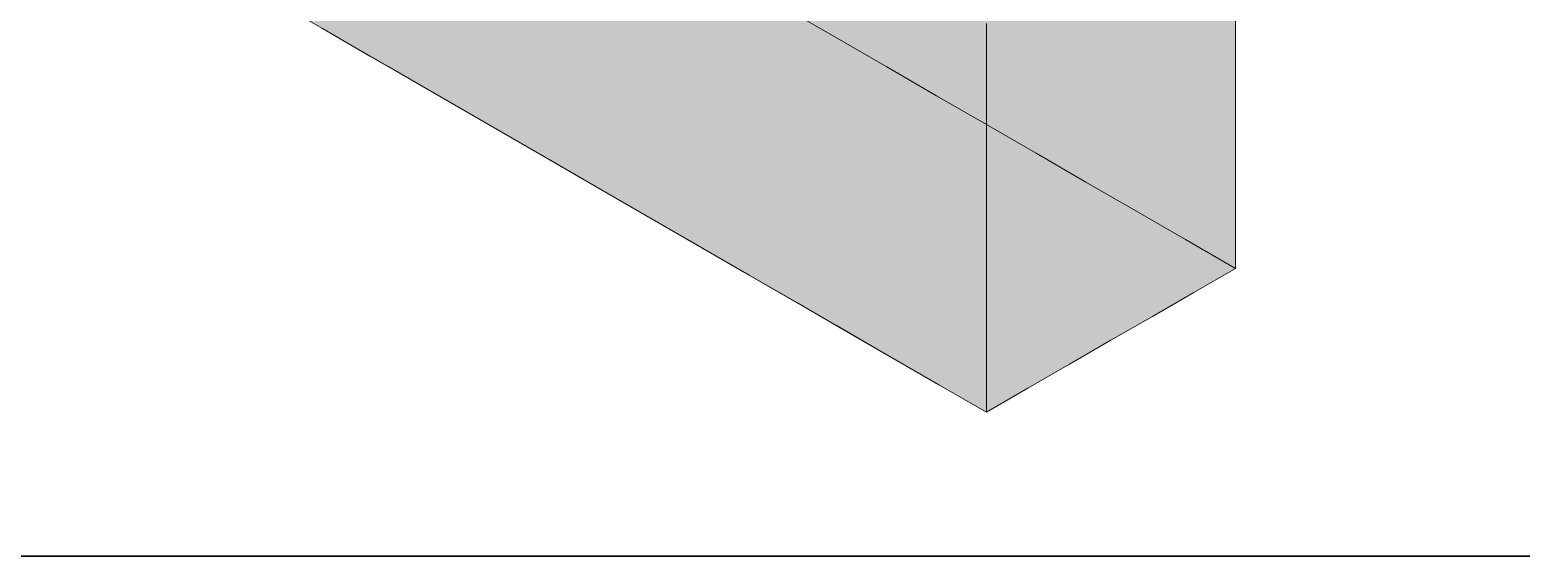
# Model space of a CAD drawing. Header units: metres. Extents: x 349021 to 349543, y 9281040 to 9281959.
# Drawn here: x 349202.919 to 349203.697, y 9281043.22 to 9281043.494 of the extents above; entities that cross this region are included whole.
import ezdxf

# ---------------------------------------------------------------- set-up
doc = ezdxf.new("R2010")
doc.units = ezdxf.units.M
doc.header["$LTSCALE"] = 0.25
doc.layers.add('ISO-3D', color=7, linetype='CONTINUOUS', lineweight=13)
doc.layers.add('ISO-3D-ARISTAS', color=250, linetype='CONTINUOUS', lineweight=13)
doc.layers.add('PANEL', color=5, linetype='CONTINUOUS', lineweight=35, true_color=0x1f4e79)

msp = doc.modelspace()

# ---------------------------------------------------------------- linework, layer by layer
at = {"layer": 'ISO-3D', "true_color": 0x9e9d98}
for points in [[(349203.34026, 9281043.49), (349203.31428, 9281043.505), (349203.34026, 9281043.51812), (349203.31428, 9281043.53312)], [(349203.245, 9281043.48184), (349203.22026, 9281043.49613), (349203.245, 9281043.51079), (349203.22026, 9281043.52508)], [(349203.29449, 9281043.48222), (349203.26974, 9281043.4965), (349203.29449, 9281043.51117), (349203.26974, 9281043.52545)], [(349203.34397, 9281043.48259), (349203.31923, 9281043.49688), (349203.34397, 9281043.51154), (349203.31923, 9281043.52583)], [(349203.39222, 9281043.48812), (349203.36624, 9281043.50312), (349203.39222, 9281043.51625), (349203.36624, 9281043.53125)], [(349203.39346, 9281043.48297), (349203.36872, 9281043.49726), (349203.39346, 9281043.51192), (349203.36872, 9281043.5262)], [(349203.44419, 9281043.48625), (349203.41821, 9281043.50125), (349203.44419, 9281043.51437), (349203.41821, 9281043.52937)], [(349203.49615, 9281043.48437), (349203.47017, 9281043.49937), (349203.49615, 9281043.5125), (349203.47017, 9281043.5275)], [(349203.54811, 9281043.4825), (349203.52213, 9281043.4975), (349203.54811, 9281043.51062), (349203.52213, 9281043.52562)], [(349203.09654, 9281043.48071), (349203.07179, 9281043.495), (349203.09654, 9281043.50966), (349203.07179, 9281043.52395)], [(349203.14603, 9281043.48109), (349203.12128, 9281043.49538), (349203.14603, 9281043.51004), (349203.12128, 9281043.52432)], [(349203.19551, 9281043.48147), (349203.17077, 9281043.49575), (349203.19551, 9281043.51041), (349203.17077, 9281043.5247)], [(349203.36624, 9281043.475), (349203.34026, 9281043.49), (349203.36624, 9281043.50312), (349203.34026, 9281043.51812)], [(349203.12128, 9281043.46643), (349203.09654, 9281043.48071), (349203.12128, 9281043.49538), (349203.09654, 9281043.50966)], [(349203.17077, 9281043.4668), (349203.14603, 9281043.48109), (349203.17077, 9281043.49575), (349203.14603, 9281043.51004)], [(349203.22026, 9281043.46718), (349203.19551, 9281043.48147), (349203.22026, 9281043.49613), (349203.19551, 9281043.51041)], [(349203.26974, 9281043.46756), (349203.245, 9281043.48184), (349203.26974, 9281043.4965), (349203.245, 9281043.51079)], [(349203.31923, 9281043.46793), (349203.29449, 9281043.48222), (349203.31923, 9281043.49688), (349203.29449, 9281043.51117)], [(349203.36872, 9281043.46831), (349203.34397, 9281043.48259), (349203.36872, 9281043.49726), (349203.34397, 9281043.51154)], [(349203.41821, 9281043.47312), (349203.39222, 9281043.48812), (349203.41821, 9281043.50125), (349203.39222, 9281043.51625)], [(349203.41821, 9281043.46868), (349203.39346, 9281043.48297), (349203.41821, 9281043.49763), (349203.39346, 9281043.51192)], [(349203.47017, 9281043.47125), (349203.44419, 9281043.48625), (349203.47017, 9281043.49937), (349203.44419, 9281043.51437)], [(349203.52213, 9281043.46937), (349203.49615, 9281043.48437), (349203.52213, 9281043.4975), (349203.49615, 9281043.5125)], [(349203.39222, 9281043.46), (349203.36624, 9281043.475), (349203.39222, 9281043.48812), (349203.36624, 9281043.50312)], [(349203.14603, 9281043.45214), (349203.12128, 9281043.46643), (349203.14603, 9281043.48109), (349203.12128, 9281043.49538)], [(349203.19551, 9281043.45252), (349203.17077, 9281043.4668), (349203.19551, 9281043.48147), (349203.17077, 9281043.49575)], [(349203.245, 9281043.45289), (349203.22026, 9281043.46718), (349203.245, 9281043.48184), (349203.22026, 9281043.49613)], [(349203.29449, 9281043.45327), (349203.26974, 9281043.46756), (349203.29449, 9281043.48222), (349203.26974, 9281043.4965)], [(349203.34397, 9281043.45365), (349203.31923, 9281043.46793), (349203.34397, 9281043.48259), (349203.31923, 9281043.49688)], [(349203.39346, 9281043.45402), (349203.36872, 9281043.46831), (349203.39346, 9281043.48297), (349203.36872, 9281043.49726)], [(349203.44419, 9281043.45812), (349203.41821, 9281043.47312), (349203.44419, 9281043.48625), (349203.41821, 9281043.50125)], [(349203.49615, 9281043.45625), (349203.47017, 9281043.47125), (349203.49615, 9281043.48437), (349203.47017, 9281043.49937)], [(349203.54811, 9281043.45437), (349203.52213, 9281043.46937), (349203.54811, 9281043.4825), (349203.52213, 9281043.4975)], [(349203.41821, 9281043.445), (349203.39222, 9281043.46), (349203.41821, 9281043.47312), (349203.39222, 9281043.48812)], [(349203.47017, 9281043.44312), (349203.44419, 9281043.45812), (349203.47017, 9281043.47125), (349203.44419, 9281043.48625)], [(349203.17077, 9281043.43786), (349203.14603, 9281043.45214), (349203.17077, 9281043.4668), (349203.14603, 9281043.48109)], [(349203.22026, 9281043.43823), (349203.19551, 9281043.45252), (349203.22026, 9281043.46718), (349203.19551, 9281043.48147)], [(349203.26974, 9281043.43861), (349203.245, 9281043.45289), (349203.26974, 9281043.46756), (349203.245, 9281043.48184)], [(349203.31923, 9281043.43898), (349203.29449, 9281043.45327), (349203.31923, 9281043.46793), (349203.29449, 9281043.48222)], [(349203.36872, 9281043.43936), (349203.34397, 9281043.45365), (349203.36872, 9281043.46831), (349203.34397, 9281043.48259)], [(349203.41821, 9281043.43974), (349203.39346, 9281043.45402), (349203.41821, 9281043.46868), (349203.39346, 9281043.48297)], [(349203.52213, 9281043.44125), (349203.49615, 9281043.45625), (349203.52213, 9281043.46937), (349203.49615, 9281043.48437)], [(349203.44419, 9281043.43), (349203.41821, 9281043.445), (349203.44419, 9281043.45812), (349203.41821, 9281043.47312)], [(349203.49615, 9281043.42812), (349203.47017, 9281043.44312), (349203.49615, 9281043.45625), (349203.47017, 9281043.47125)], [(349203.19551, 9281043.42357), (349203.17077, 9281043.43786), (349203.19551, 9281043.45252), (349203.17077, 9281043.4668)], [(349203.245, 9281043.42395), (349203.22026, 9281043.43823), (349203.245, 9281043.45289), (349203.22026, 9281043.46718)], [(349203.29449, 9281043.42432), (349203.26974, 9281043.43861), (349203.29449, 9281043.45327), (349203.26974, 9281043.46756)], [(349203.34397, 9281043.4247), (349203.31923, 9281043.43898), (349203.34397, 9281043.45365), (349203.31923, 9281043.46793)], [(349203.39346, 9281043.42508), (349203.36872, 9281043.43936), (349203.39346, 9281043.45402), (349203.36872, 9281043.46831)], [(349203.54811, 9281043.42625), (349203.52213, 9281043.44125), (349203.54811, 9281043.45437), (349203.52213, 9281043.46937)], [(349203.47017, 9281043.415), (349203.44419, 9281043.43), (349203.47017, 9281043.44312), (349203.44419, 9281043.45812)], [(349203.52213, 9281043.41312), (349203.49615, 9281043.42812), (349203.52213, 9281043.44125), (349203.49615, 9281043.45625)], [(349203.22026, 9281043.40929), (349203.19551, 9281043.42357), (349203.22026, 9281043.43823), (349203.19551, 9281043.45252)], [(349203.26974, 9281043.40966), (349203.245, 9281043.42395), (349203.26974, 9281043.43861), (349203.245, 9281043.45289)], [(349203.31923, 9281043.41004), (349203.29449, 9281043.42432), (349203.31923, 9281043.43898), (349203.29449, 9281043.45327)], [(349203.36872, 9281043.41041), (349203.34397, 9281043.4247), (349203.36872, 9281043.43936), (349203.34397, 9281043.45365)], [(349203.41821, 9281043.41079), (349203.39346, 9281043.42508), (349203.41821, 9281043.43974), (349203.39346, 9281043.45402)], [(349203.39346, 9281043.39613), (349203.36872, 9281043.41041), (349203.39346, 9281043.42508), (349203.36872, 9281043.43936)], [(349203.49615, 9281043.4), (349203.47017, 9281043.415), (349203.49615, 9281043.42812), (349203.47017, 9281043.44312)], [(349203.54811, 9281043.39812), (349203.52213, 9281043.41312), (349203.54811, 9281043.42625), (349203.52213, 9281043.44125)], [(349203.245, 9281043.395), (349203.22026, 9281043.40929), (349203.245, 9281043.42395), (349203.22026, 9281043.43823)], [(349203.29449, 9281043.39538), (349203.26974, 9281043.40966), (349203.29449, 9281043.42432), (349203.26974, 9281043.43861)], [(349203.34397, 9281043.39575), (349203.31923, 9281043.41004), (349203.34397, 9281043.4247), (349203.31923, 9281043.43898)], [(349203.26974, 9281043.38071), (349203.245, 9281043.395), (349203.26974, 9281043.40966), (349203.245, 9281043.42395)], [(349203.31923, 9281043.38109), (349203.29449, 9281043.39538), (349203.31923, 9281043.41004), (349203.29449, 9281043.42432)], [(349203.36872, 9281043.38147), (349203.34397, 9281043.39575), (349203.36872, 9281043.41041), (349203.34397, 9281043.4247)], [(349203.41821, 9281043.38184), (349203.39346, 9281043.39613), (349203.41821, 9281043.41079), (349203.39346, 9281043.42508)], [(349203.52213, 9281043.385), (349203.49615, 9281043.4), (349203.52213, 9281043.41312), (349203.49615, 9281043.42812)], [(349203.29449, 9281043.36643), (349203.26974, 9281043.38071), (349203.29449, 9281043.39538), (349203.26974, 9281043.40966)], [(349203.34397, 9281043.3668), (349203.31923, 9281043.38109), (349203.34397, 9281043.39575), (349203.31923, 9281043.41004)], [(349203.39346, 9281043.36718), (349203.36872, 9281043.38147), (349203.39346, 9281043.39613), (349203.36872, 9281043.41041)], [(349203.54811, 9281043.37), (349203.52213, 9281043.385), (349203.54811, 9281043.39812), (349203.52213, 9281043.41312)], [(349203.31923, 9281043.35214), (349203.29449, 9281043.36643), (349203.31923, 9281043.38109), (349203.29449, 9281043.39538)], [(349203.36872, 9281043.35252), (349203.34397, 9281043.3668), (349203.36872, 9281043.38147), (349203.34397, 9281043.39575)], [(349203.41821, 9281043.35289), (349203.39346, 9281043.36718), (349203.41821, 9281043.38184), (349203.39346, 9281043.39613)], [(349203.34397, 9281043.33786), (349203.31923, 9281043.35214), (349203.34397, 9281043.3668), (349203.31923, 9281043.38109)], [(349203.39346, 9281043.33823), (349203.36872, 9281043.35252), (349203.39346, 9281043.36718), (349203.36872, 9281043.38147)], [(349203.36872, 9281043.32357), (349203.34397, 9281043.33786), (349203.36872, 9281043.35252), (349203.34397, 9281043.3668)], [(349203.41821, 9281043.32395), (349203.39346, 9281043.33823), (349203.41821, 9281043.35289), (349203.39346, 9281043.36718)], [(349203.39346, 9281043.30929), (349203.36872, 9281043.32357), (349203.39346, 9281043.33823), (349203.36872, 9281043.35252)], [(349203.41821, 9281043.295), (349203.39346, 9281043.30929), (349203.41821, 9281043.32395), (349203.39346, 9281043.33823)]]:
    msp.add_solid(points, dxfattribs=at)
at = {"layer": 'ISO-3D', "true_color": 0x8e8d88}
for points in [[(349203.48316, 9281043.50618), (349203.46151, 9281043.49368), (349203.48316, 9281043.53513), (349203.46151, 9281043.52263)], [(349203.52646, 9281043.50224), (349203.50481, 9281043.48974), (349203.52646, 9281043.53118), (349203.50481, 9281043.51868)], [(349203.46151, 9281043.49368), (349203.43986, 9281043.48118), (349203.46151, 9281043.52263), (349203.43986, 9281043.51013)], [(349203.50481, 9281043.48974), (349203.48316, 9281043.47724), (349203.50481, 9281043.51868), (349203.48316, 9281043.50618)], [(349203.43986, 9281043.48118), (349203.41821, 9281043.46868), (349203.43986, 9281043.51013), (349203.41821, 9281043.49763)], [(349203.54811, 9281043.48579), (349203.52646, 9281043.47329), (349203.54811, 9281043.51474), (349203.52646, 9281043.50224)], [(349203.48316, 9281043.47724), (349203.46151, 9281043.46474), (349203.48316, 9281043.50618), (349203.46151, 9281043.49368)], [(349203.52646, 9281043.47329), (349203.50481, 9281043.46079), (349203.52646, 9281043.50224), (349203.50481, 9281043.48974)], [(349203.46151, 9281043.46474), (349203.43986, 9281043.45224), (349203.46151, 9281043.49368), (349203.43986, 9281043.48118)], [(349203.50481, 9281043.46079), (349203.48316, 9281043.44829), (349203.50481, 9281043.48974), (349203.48316, 9281043.47724)], [(349203.43986, 9281043.45224), (349203.41821, 9281043.43974), (349203.43986, 9281043.48118), (349203.41821, 9281043.46868)], [(349203.54811, 9281043.45684), (349203.52646, 9281043.44434), (349203.54811, 9281043.48579), (349203.52646, 9281043.47329)], [(349203.48316, 9281043.44829), (349203.46151, 9281043.43579), (349203.48316, 9281043.47724), (349203.46151, 9281043.46474)], [(349203.52646, 9281043.44434), (349203.50481, 9281043.43184), (349203.52646, 9281043.47329), (349203.50481, 9281043.46079)], [(349203.46151, 9281043.43579), (349203.43986, 9281043.42329), (349203.46151, 9281043.46474), (349203.43986, 9281043.45224)], [(349203.50481, 9281043.43184), (349203.48316, 9281043.41934), (349203.50481, 9281043.46079), (349203.48316, 9281043.44829)], [(349203.54811, 9281043.42789), (349203.52646, 9281043.41539), (349203.54811, 9281043.45684), (349203.52646, 9281043.44434)], [(349203.43986, 9281043.42329), (349203.41821, 9281043.41079), (349203.43986, 9281043.45224), (349203.41821, 9281043.43974)], [(349203.48316, 9281043.41934), (349203.46151, 9281043.40684), (349203.48316, 9281043.44829), (349203.46151, 9281043.43579)], [(349203.52646, 9281043.41539), (349203.50481, 9281043.40289), (349203.52646, 9281043.44434), (349203.50481, 9281043.43184)], [(349203.46151, 9281043.40684), (349203.43986, 9281043.39434), (349203.46151, 9281043.43579), (349203.43986, 9281043.42329)], [(349203.50481, 9281043.40289), (349203.48316, 9281043.39039), (349203.50481, 9281043.43184), (349203.48316, 9281043.41934)], [(349203.54811, 9281043.39895), (349203.52646, 9281043.38645), (349203.54811, 9281043.42789), (349203.52646, 9281043.41539)], [(349203.43986, 9281043.39434), (349203.41821, 9281043.38184), (349203.43986, 9281043.42329), (349203.41821, 9281043.41079)], [(349203.48316, 9281043.39039), (349203.46151, 9281043.37789), (349203.48316, 9281043.41934), (349203.46151, 9281043.40684)], [(349203.52646, 9281043.38645), (349203.50481, 9281043.37395), (349203.52646, 9281043.41539), (349203.50481, 9281043.40289)], [(349203.46151, 9281043.37789), (349203.43986, 9281043.36539), (349203.46151, 9281043.40684), (349203.43986, 9281043.39434)], [(349203.50481, 9281043.37395), (349203.48316, 9281043.36145), (349203.50481, 9281043.40289), (349203.48316, 9281043.39039)], [(349203.43986, 9281043.36539), (349203.41821, 9281043.35289), (349203.43986, 9281043.39434), (349203.41821, 9281043.38184)], [(349203.54811, 9281043.37), (349203.52646, 9281043.3575), (349203.54811, 9281043.39895), (349203.52646, 9281043.38645)], [(349203.48316, 9281043.36145), (349203.46151, 9281043.34895), (349203.48316, 9281043.39039), (349203.46151, 9281043.37789)], [(349203.52646, 9281043.3575), (349203.50481, 9281043.345), (349203.52646, 9281043.38645), (349203.50481, 9281043.37395)], [(349203.46151, 9281043.34895), (349203.43986, 9281043.33645), (349203.46151, 9281043.37789), (349203.43986, 9281043.36539)], [(349203.50481, 9281043.345), (349203.48316, 9281043.3325), (349203.50481, 9281043.37395), (349203.48316, 9281043.36145)], [(349203.43986, 9281043.33645), (349203.41821, 9281043.32395), (349203.43986, 9281043.36539), (349203.41821, 9281043.35289)], [(349203.48316, 9281043.3325), (349203.46151, 9281043.32), (349203.48316, 9281043.36145), (349203.46151, 9281043.34895)], [(349203.46151, 9281043.32), (349203.43986, 9281043.3075), (349203.46151, 9281043.34895), (349203.43986, 9281043.33645)], [(349203.43986, 9281043.3075), (349203.41821, 9281043.295), (349203.43986, 9281043.33645), (349203.41821, 9281043.32395)]]:
    msp.add_solid(points, dxfattribs=at)
at = {"layer": 'ISO-3D', "true_color": 0xb0aea8}
for points in [[(349203.10211, 9281043.5025), (349203.08046, 9281043.49), (349203.07613, 9281043.5175), (349203.05447, 9281043.505)], [(349203.31428, 9281043.505), (349203.29263, 9281043.4925), (349203.2883, 9281043.52), (349203.26665, 9281043.5075)], [(349203.14974, 9281043.5), (349203.12809, 9281043.4875), (349203.12376, 9281043.515), (349203.10211, 9281043.5025)], [(349203.19737, 9281043.4975), (349203.17572, 9281043.485), (349203.17139, 9281043.5125), (349203.14974, 9281043.5)], [(349203.245, 9281043.495), (349203.22335, 9281043.4825), (349203.21902, 9281043.51), (349203.19737, 9281043.4975)], [(349203.12809, 9281043.4875), (349203.10644, 9281043.475), (349203.10211, 9281043.5025), (349203.08046, 9281043.49)], [(349203.29263, 9281043.4925), (349203.27098, 9281043.48), (349203.26665, 9281043.5075), (349203.245, 9281043.495)], [(349203.34026, 9281043.49), (349203.31861, 9281043.4775), (349203.31428, 9281043.505), (349203.29263, 9281043.4925)], [(349203.17572, 9281043.485), (349203.15407, 9281043.4725), (349203.14974, 9281043.5), (349203.12809, 9281043.4875)], [(349203.22335, 9281043.4825), (349203.2017, 9281043.47), (349203.19737, 9281043.4975), (349203.17572, 9281043.485)], [(349203.27098, 9281043.48), (349203.24933, 9281043.4675), (349203.245, 9281043.495), (349203.22335, 9281043.4825)], [(349203.15407, 9281043.4725), (349203.13242, 9281043.46), (349203.12809, 9281043.4875), (349203.10644, 9281043.475)], [(349203.31861, 9281043.4775), (349203.29696, 9281043.465), (349203.29263, 9281043.4925), (349203.27098, 9281043.48)], [(349203.36624, 9281043.475), (349203.34459, 9281043.4625), (349203.34026, 9281043.49), (349203.31861, 9281043.4775)], [(349203.2017, 9281043.47), (349203.18005, 9281043.4575), (349203.17572, 9281043.485), (349203.15407, 9281043.4725)], [(349203.24933, 9281043.4675), (349203.22768, 9281043.455), (349203.22335, 9281043.4825), (349203.2017, 9281043.47)], [(349203.29696, 9281043.465), (349203.27531, 9281043.4525), (349203.27098, 9281043.48), (349203.24933, 9281043.4675)], [(349203.18005, 9281043.4575), (349203.1584, 9281043.445), (349203.15407, 9281043.4725), (349203.13242, 9281043.46)], [(349203.34459, 9281043.4625), (349203.32294, 9281043.45), (349203.31861, 9281043.4775), (349203.29696, 9281043.465)], [(349203.39222, 9281043.46), (349203.37057, 9281043.4475), (349203.36624, 9281043.475), (349203.34459, 9281043.4625)], [(349203.22768, 9281043.455), (349203.20603, 9281043.4425), (349203.2017, 9281043.47), (349203.18005, 9281043.4575)], [(349203.27531, 9281043.4525), (349203.25366, 9281043.44), (349203.24933, 9281043.4675), (349203.22768, 9281043.455)], [(349203.32294, 9281043.45), (349203.30129, 9281043.4375), (349203.29696, 9281043.465), (349203.27531, 9281043.4525)], [(349203.37057, 9281043.4475), (349203.34892, 9281043.435), (349203.34459, 9281043.4625), (349203.32294, 9281043.45)], [(349203.20603, 9281043.4425), (349203.18438, 9281043.43), (349203.18005, 9281043.4575), (349203.1584, 9281043.445)], [(349203.25366, 9281043.44), (349203.23201, 9281043.4275), (349203.22768, 9281043.455), (349203.20603, 9281043.4425)], [(349203.41821, 9281043.445), (349203.39655, 9281043.4325), (349203.39222, 9281043.46), (349203.37057, 9281043.4475)], [(349203.30129, 9281043.4375), (349203.27964, 9281043.425), (349203.27531, 9281043.4525), (349203.25366, 9281043.44)], [(349203.34892, 9281043.435), (349203.32727, 9281043.4225), (349203.32294, 9281043.45), (349203.30129, 9281043.4375)], [(349203.39655, 9281043.4325), (349203.3749, 9281043.42), (349203.37057, 9281043.4475), (349203.34892, 9281043.435)], [(349203.23201, 9281043.4275), (349203.21036, 9281043.415), (349203.20603, 9281043.4425), (349203.18438, 9281043.43)], [(349203.27964, 9281043.425), (349203.25799, 9281043.4125), (349203.25366, 9281043.44), (349203.23201, 9281043.4275)], [(349203.44419, 9281043.43), (349203.42254, 9281043.4175), (349203.41821, 9281043.445), (349203.39655, 9281043.4325)], [(349203.32727, 9281043.4225), (349203.30562, 9281043.41), (349203.30129, 9281043.4375), (349203.27964, 9281043.425)], [(349203.3749, 9281043.42), (349203.35325, 9281043.4075), (349203.34892, 9281043.435), (349203.32727, 9281043.4225)], [(349203.42254, 9281043.4175), (349203.40088, 9281043.405), (349203.39655, 9281043.4325), (349203.3749, 9281043.42)], [(349203.25799, 9281043.4125), (349203.23634, 9281043.4), (349203.23201, 9281043.4275), (349203.21036, 9281043.415)], [(349203.30562, 9281043.41), (349203.28397, 9281043.3975), (349203.27964, 9281043.425), (349203.25799, 9281043.4125)], [(349203.47017, 9281043.415), (349203.44852, 9281043.4025), (349203.44419, 9281043.43), (349203.42254, 9281043.4175)], [(349203.35325, 9281043.4075), (349203.3316, 9281043.395), (349203.32727, 9281043.4225), (349203.30562, 9281043.41)], [(349203.40088, 9281043.405), (349203.37923, 9281043.3925), (349203.3749, 9281043.42), (349203.35325, 9281043.4075)], [(349203.44852, 9281043.4025), (349203.42687, 9281043.39), (349203.42254, 9281043.4175), (349203.40088, 9281043.405)], [(349203.28397, 9281043.3975), (349203.26232, 9281043.385), (349203.25799, 9281043.4125), (349203.23634, 9281043.4)], [(349203.3316, 9281043.395), (349203.30995, 9281043.3825), (349203.30562, 9281043.41), (349203.28397, 9281043.3975)], [(349203.49615, 9281043.4), (349203.4745, 9281043.3875), (349203.47017, 9281043.415), (349203.44852, 9281043.4025)], [(349203.37923, 9281043.3925), (349203.35758, 9281043.38), (349203.35325, 9281043.4075), (349203.3316, 9281043.395)], [(349203.42687, 9281043.39), (349203.40521, 9281043.3775), (349203.40088, 9281043.405), (349203.37923, 9281043.3925)], [(349203.4745, 9281043.3875), (349203.45285, 9281043.375), (349203.44852, 9281043.4025), (349203.42687, 9281043.39)], [(349203.30995, 9281043.3825), (349203.2883, 9281043.37), (349203.28397, 9281043.3975), (349203.26232, 9281043.385)], [(349203.35758, 9281043.38), (349203.33593, 9281043.3675), (349203.3316, 9281043.395), (349203.30995, 9281043.3825)], [(349203.40521, 9281043.3775), (349203.38356, 9281043.365), (349203.37923, 9281043.3925), (349203.35758, 9281043.38)], [(349203.52213, 9281043.385), (349203.50048, 9281043.3725), (349203.49615, 9281043.4), (349203.4745, 9281043.3875)], [(349203.45285, 9281043.375), (349203.4312, 9281043.3625), (349203.42687, 9281043.39), (349203.40521, 9281043.3775)], [(349203.50048, 9281043.3725), (349203.47883, 9281043.36), (349203.4745, 9281043.3875), (349203.45285, 9281043.375)], [(349203.54811, 9281043.37), (349203.52646, 9281043.3575), (349203.52213, 9281043.385), (349203.50048, 9281043.3725)], [(349203.33593, 9281043.3675), (349203.31428, 9281043.355), (349203.30995, 9281043.3825), (349203.2883, 9281043.37)], [(349203.38356, 9281043.365), (349203.36191, 9281043.3525), (349203.35758, 9281043.38), (349203.33593, 9281043.3675)], [(349203.4312, 9281043.3625), (349203.40954, 9281043.35), (349203.40521, 9281043.3775), (349203.38356, 9281043.365)], [(349203.47883, 9281043.36), (349203.45718, 9281043.3475), (349203.45285, 9281043.375), (349203.4312, 9281043.3625)], [(349203.52646, 9281043.3575), (349203.50481, 9281043.345), (349203.50048, 9281043.3725), (349203.47883, 9281043.36)], [(349203.36191, 9281043.3525), (349203.34026, 9281043.34), (349203.33593, 9281043.3675), (349203.31428, 9281043.355)], [(349203.40954, 9281043.35), (349203.38789, 9281043.3375), (349203.38356, 9281043.365), (349203.36191, 9281043.3525)], [(349203.45718, 9281043.3475), (349203.43553, 9281043.335), (349203.4312, 9281043.3625), (349203.40954, 9281043.35)], [(349203.50481, 9281043.345), (349203.48316, 9281043.3325), (349203.47883, 9281043.36), (349203.45718, 9281043.3475)], [(349203.38789, 9281043.3375), (349203.36624, 9281043.325), (349203.36191, 9281043.3525), (349203.34026, 9281043.34)], [(349203.43553, 9281043.335), (349203.41387, 9281043.3225), (349203.40954, 9281043.35), (349203.38789, 9281043.3375)], [(349203.48316, 9281043.3325), (349203.46151, 9281043.32), (349203.45718, 9281043.3475), (349203.43553, 9281043.335)], [(349203.41387, 9281043.3225), (349203.39222, 9281043.31), (349203.38789, 9281043.3375), (349203.36624, 9281043.325)], [(349203.46151, 9281043.32), (349203.43986, 9281043.3075), (349203.43553, 9281043.335), (349203.41387, 9281043.3225)], [(349203.43986, 9281043.3075), (349203.41821, 9281043.295), (349203.41387, 9281043.3225), (349203.39222, 9281043.31)]]:
    msp.add_solid(points, dxfattribs=at)
at = {"layer": 'ISO-3D-ARISTAS', "color": 250}
for p, q in [((349203.54811, 9281043.51474), (349203.54811, 9281043.48579)), ((349203.54811, 9281043.51062), (349203.54811, 9281043.4825)), ((349203.08046, 9281043.49), (349203.05447, 9281043.505)), ((349203.31428, 9281043.505), (349203.34026, 9281043.49)), ((349203.34026, 9281043.49), (349203.31428, 9281043.505)), ((349203.09654, 9281043.48071), (349203.07179, 9281043.495)), ((349203.41821, 9281043.49763), (349203.41821, 9281043.46868)), ((349203.41821, 9281043.46868), (349203.41821, 9281043.49763)), ((349203.10644, 9281043.475), (349203.08046, 9281043.49)), ((349203.34026, 9281043.49), (349203.36624, 9281043.475)), ((349203.36624, 9281043.475), (349203.34026, 9281043.49)), ((349203.12128, 9281043.46643), (349203.09654, 9281043.48071)), ((349203.54811, 9281043.48579), (349203.54811, 9281043.45684)), ((349203.54811, 9281043.4825), (349203.54811, 9281043.45437)), ((349203.13242, 9281043.46), (349203.10644, 9281043.475)), ((349203.36624, 9281043.475), (349203.39222, 9281043.46)), ((349203.39222, 9281043.46), (349203.36624, 9281043.475)), ((349203.14603, 9281043.45214), (349203.12128, 9281043.46643)), ((349203.41821, 9281043.46868), (349203.41821, 9281043.43974)), ((349203.41821, 9281043.43974), (349203.41821, 9281043.46868)), ((349203.1584, 9281043.445), (349203.13242, 9281043.46)), ((349203.39222, 9281043.46), (349203.41821, 9281043.445)), ((349203.41821, 9281043.445), (349203.39222, 9281043.46)), ((349203.54811, 9281043.45684), (349203.54811, 9281043.42789)), ((349203.17077, 9281043.43786), (349203.14603, 9281043.45214)), ((349203.54811, 9281043.45437), (349203.54811, 9281043.42625)), ((349203.18438, 9281043.43), (349203.1584, 9281043.445)), ((349203.41821, 9281043.445), (349203.44419, 9281043.43)), ((349203.44419, 9281043.43), (349203.41821, 9281043.445)), ((349203.41821, 9281043.43974), (349203.41821, 9281043.41079)), ((349203.41821, 9281043.41079), (349203.41821, 9281043.43974)), ((349203.19551, 9281043.42357), (349203.17077, 9281043.43786)), ((349203.21036, 9281043.415), (349203.18438, 9281043.43)), ((349203.44419, 9281043.43), (349203.47017, 9281043.415)), ((349203.47017, 9281043.415), (349203.44419, 9281043.43)), ((349203.54811, 9281043.42789), (349203.54811, 9281043.39895)), ((349203.54811, 9281043.42625), (349203.54811, 9281043.39812)), ((349203.22026, 9281043.40929), (349203.19551, 9281043.42357)), ((349203.23634, 9281043.4), (349203.21036, 9281043.415)), ((349203.245, 9281043.395), (349203.22026, 9281043.40929)), ((349203.41821, 9281043.41079), (349203.41821, 9281043.38184)), ((349203.41821, 9281043.38184), (349203.41821, 9281043.41079)), ((349203.47017, 9281043.415), (349203.49615, 9281043.4)), ((349203.49615, 9281043.4), (349203.47017, 9281043.415)), ((349203.26232, 9281043.385), (349203.23634, 9281043.4)), ((349203.26974, 9281043.38071), (349203.245, 9281043.395)), ((349203.49615, 9281043.4), (349203.52213, 9281043.385)), ((349203.52213, 9281043.385), (349203.49615, 9281043.4)), ((349203.54811, 9281043.39895), (349203.54811, 9281043.37)), ((349203.54811, 9281043.39812), (349203.54811, 9281043.37)), ((349203.2883, 9281043.37), (349203.26232, 9281043.385)), ((349203.52213, 9281043.385), (349203.54811, 9281043.37)), ((349203.54811, 9281043.37), (349203.52213, 9281043.385)), ((349203.29449, 9281043.36643), (349203.26974, 9281043.38071)), ((349203.41821, 9281043.38184), (349203.41821, 9281043.35289)), ((349203.41821, 9281043.35289), (349203.41821, 9281043.38184)), ((349203.31428, 9281043.355), (349203.2883, 9281043.37)), ((349203.54811, 9281043.37), (349203.52646, 9281043.3575)), ((349203.54811, 9281043.37), (349203.52646, 9281043.3575)), ((349203.31923, 9281043.35214), (349203.29449, 9281043.36643)), ((349203.34026, 9281043.34), (349203.31428, 9281043.355)), ((349203.52646, 9281043.3575), (349203.50481, 9281043.345)), ((349203.52646, 9281043.3575), (349203.50481, 9281043.345)), ((349203.34397, 9281043.33786), (349203.31923, 9281043.35214)), ((349203.41821, 9281043.35289), (349203.41821, 9281043.32395)), ((349203.41821, 9281043.32395), (349203.41821, 9281043.35289)), ((349203.36624, 9281043.325), (349203.34026, 9281043.34)), ((349203.50481, 9281043.345), (349203.48316, 9281043.3325)), ((349203.50481, 9281043.345), (349203.48316, 9281043.3325)), ((349203.36872, 9281043.32357), (349203.34397, 9281043.33786)), ((349203.48316, 9281043.3325), (349203.46151, 9281043.32)), ((349203.48316, 9281043.3325), (349203.46151, 9281043.32)), ((349203.39222, 9281043.31), (349203.36624, 9281043.325)), ((349203.39346, 9281043.30929), (349203.36872, 9281043.32357)), ((349203.41821, 9281043.32395), (349203.41821, 9281043.295)), ((349203.41821, 9281043.295), (349203.41821, 9281043.32395)), ((349203.46151, 9281043.32), (349203.43986, 9281043.3075)), ((349203.46151, 9281043.32), (349203.43986, 9281043.3075)), ((349203.41821, 9281043.295), (349203.39222, 9281043.31)), ((349203.41821, 9281043.295), (349203.39346, 9281043.30929)), ((349203.43986, 9281043.3075), (349203.41821, 9281043.295)), ((349203.43986, 9281043.3075), (349203.41821, 9281043.295))]:
    msp.add_line(p, q, dxfattribs=at)
at = {"layer": 'PANEL'}
msp.add_lwpolyline([(349201.25, 9281043.22), (349205.24, 9281043.22), (349205.24, 9281045.41), (349201.25, 9281045.41)], close=True, dxfattribs=at)

doc.saveas('drawing.dxf')
